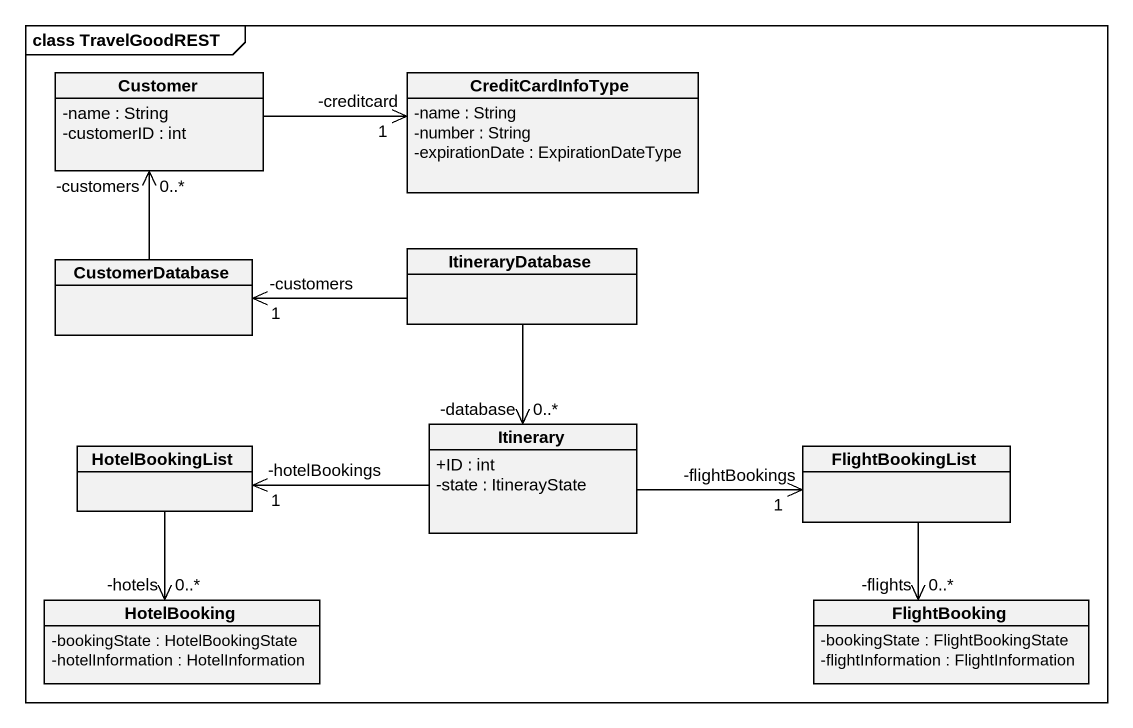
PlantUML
@startuml
mainframe class TravelGoodREST
hide circle
hide empty members
skinparam classAttributeIconSize 0
class Customer {
  -name : String
  -customerID : int
}
class CreditCardInfoType {
  -name : String
  -number : String
  -expirationDate : ExpirationDateType
}
class CustomerDatabase
class ItineraryDatabase
class Itinerary {
  +ID : int
  -state : ItinerayState
}
class HotelBookingList
class FlightBookingList
class HotelBooking {
  -bookingState : HotelBookingState
  -hotelInformation : HotelInformation
}
class FlightBooking {
  -bookingState : FlightBookingState
  -flightInformation : FlightInformation
}
Customer -right-> "1\n-creditcard" CreditCardInfoType
CustomerDatabase -up-> "0..*\n-customers" Customer
ItineraryDatabase -left-> "1\n-customers" CustomerDatabase
ItineraryDatabase --> "0..*\n-database" Itinerary
Itinerary -left-> "1\n-hotelBookings" HotelBookingList
Itinerary -right-> "1\n-flightBookings" FlightBookingList
HotelBookingList --> "0..*\n-hotels" HotelBooking
FlightBookingList --> "0..*\n-flights" FlightBooking
@enduml
